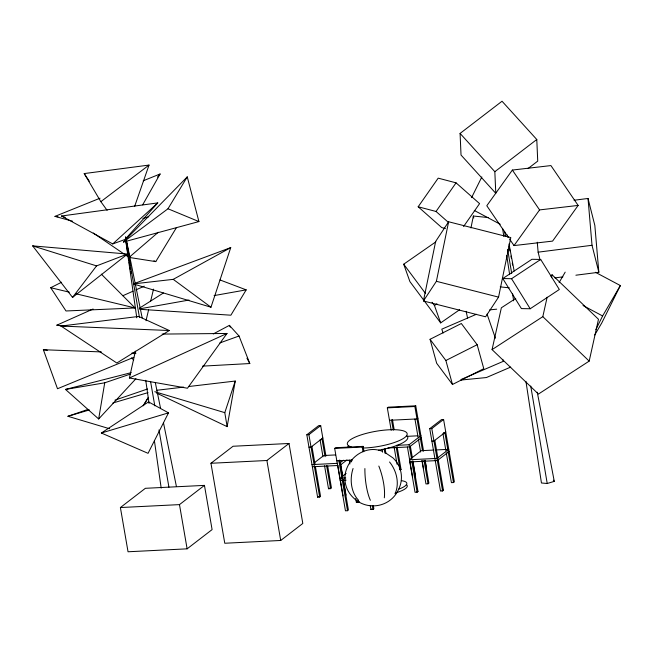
<?xml version="1.0" encoding="UTF-8"?>
<svg xmlns="http://www.w3.org/2000/svg" width="653" height="653" viewBox="0 0 653 653"><rect width="100%" height="100%" fill="white"/><g stroke="black" fill="none" stroke-linecap="round" stroke-linejoin="round"><path stroke-width="0.98" d="M131.237 372.643L65.496 389.433L98.66 418.973L104.733 382.813L130.469 374.055M156.483 393.033L227.138 426.638L235.243 381.05L188.611 386.535M470.96 227.97L473.343 216.021L488.403 217.58M423.43 300.976L435.657 241.439L448.627 221.767L510.793 237.586L498.557 297.123L485.595 316.795L423.43 300.976L436.392 281.304L448.627 221.767M550.422 275.925L552.111 274.823L598.483 319.276L589.186 361.109L538.439 394.061L492.068 349.616L501.365 307.783L515.748 298.445M492.068 349.616L542.814 316.656L547.141 297.197M551.459 277.745L552.111 274.823M162.14 334.083L227.007 333.463L187.468 388.233L129.408 377.989L135.408 351.183M146.011 320.729L148.59 309.865M150.704 300.968L153.52 289.116M227.138 426.638L224.795 412.655L235.243 381.05M134.232 284.202L210.976 307.212L230.738 247.609L134.224 283.549M134.608 206.495L149.031 165.07L84.213 173.576L100.848 201.671L107.116 210.331M471.572 197.639L481.849 176.947M595.846 329.594L602.613 315.962L620.35 285.557L595.422 272.293M620.35 285.557L601.829 322.835L594.736 334.997M168.498 412.859L148.051 453.329L101.354 433.012L148.549 401.905L168.498 412.859L101.354 433.012M142.681 204.83L160.116 173.976L143.219 180.791M559.107 282.569L565.188 272.146M123.409 242.026L167.984 208.764L187.256 176.873L198.92 221.571L123.409 242.026L187.256 176.873M219.963 279.933L246.189 289.867L230.876 315.195L139.873 309.302M130.02 257.568L155.773 261.616L176.31 227.84M143.146 405.823L148.313 397.375M143.562 405.284L147.798 398.395M445.46 228.542L441.706 227.554L418.173 206.772L438.187 178.147L456.055 182.84L479.58 203.63L463.573 226.526M418.173 206.772L436.041 211.466L456.055 182.84M509.479 238.949L514.017 245.585L552.585 241.104L578.142 205.426L550.92 165.576L512.36 170.058L486.795 205.736L508.344 237.284M514.017 245.585L539.574 209.907L578.142 205.426M72.548 297.417L96.554 265.893L127.498 254.05L32.65 245.879L72.548 297.417L127.498 254.05M157.479 177.077L160.116 173.976M157.789 202.903L124.984 239.504L112.724 243.928L61.513 215.996L157.789 202.903L112.724 243.928M98.66 418.973L135.955 378.707M129.065 257.413L158.263 232.256M120.397 507.544L145.374 488.305L204.454 485.383L212.094 529.599L187.117 548.838L128.037 551.769L120.397 507.544L179.477 504.614L204.454 485.383M210.952 463.271L233.056 446.252L289.001 443.477L302.812 523.453L280.717 540.472L224.771 543.247L210.952 463.271L266.897 460.496L289.001 443.477M315.375 466.389L320.558 496.362L319.668 497.047L317.611 497.145L306.828 434.759L318.623 425.674L320.688 425.568L325.937 455.982M306.828 434.759L308.893 434.653L320.688 425.568M322.835 438L311.04 447.076L308.975 447.183M314.346 462.773L322.99 456.112M343.225 480.045L348.408 510.026L347.518 510.703L345.453 510.809L334.679 448.415L335.56 447.738L363.092 446.374L363.917 451.15M391.204 430.286L387.327 407.864L388.217 407.186L415.741 405.823L423.585 451.223M339.511 463.23L343.445 460.202M334.679 448.415L362.203 447.052L363.092 446.374M387.327 407.864L414.859 406.501L415.741 405.823M340.67 464.797L346.963 459.949M342.188 476.437L346.123 473.409M417.887 418.246L417.006 418.932L389.474 420.295M317.611 497.145L318.493 496.468M324.541 465.76L328.516 488.746L329.398 488.069M328.516 488.746L330.581 488.648L331.463 487.962L327.667 465.981M434.833 440.31L443.46 490.272L442.579 490.958L440.514 491.056L429.731 428.662L441.526 419.585L443.591 419.479L454.366 481.873L453.484 482.551L451.419 482.657L446.244 452.676M396.322 445.37L409.105 444.742L420.899 435.657M429.731 428.662L431.796 428.564L443.591 419.479M421.275 437.828L409.48 446.913L387.849 447.982M412.753 461.149L418.002 491.538L417.112 492.215L415.047 492.321L409.423 459.761L421.218 450.684L434 450.048M445.738 431.911L433.943 440.987L431.878 441.093M355.689 498.484L356.367 502.41L357.248 501.724M356.367 502.41L358.432 502.304L359.313 501.626M397.089 446.489L401.056 469.474L400.175 470.16L396.2 447.174M370.227 505.553L370.92 509.544L371.802 508.867M370.92 509.544L372.985 509.446L373.867 508.76L373.353 505.765M449.117 451.484L437.33 460.569L409.798 461.932M421.895 460.398L425.96 483.922L428.025 483.816L428.907 483.138L425.013 460.594M460.087 133.424L494.835 171.698L495.782 193.312L461.026 155.039L460.087 133.424L502.035 101.231L536.782 139.505L537.729 161.12L528.048 168.547M494.835 171.698L536.782 139.505M100.848 201.671L149.031 165.07M459.639 309.71L440.669 322.9L409.904 281.59L403.701 264.204L435.861 241.839M440.669 322.9L434.465 305.514L436.939 303.792M502.777 278.545L531.917 259.29L540.7 259.453L559.327 289.499L530.187 308.755L521.404 308.591L502.777 278.545L511.56 278.709L540.7 259.453M139.554 308.094L163.405 292.985M169.307 330.524L116.814 363.011L61.007 326.059L138.624 316.444L169.307 330.524L61.007 326.059M133.261 283.908L173.233 279.353L230.738 247.609M213.294 333.936L229.391 325.365L239.039 336.009L249.797 363.541L202.495 366.137M430.049 339.299L461.336 323.513L477.155 344.711L483.783 368.684L452.488 384.47L436.669 363.272L430.049 339.299L445.868 360.497L452.488 384.47M445.868 360.497L477.155 344.711M101.346 274.154L135.065 307.955L66.002 310.975L50.697 287.712L61.619 282.227M129.408 377.989L227.007 333.463M61.806 326.01L56.827 325.178L93.093 309.008M122.846 295.727L133.073 291.165M135.865 289.924L144.231 286.185M476.38 314.281L441.787 329.169L443.118 333.022M461.336 379.393L503.406 361.28L502.737 359.362M510.695 367.092L486.387 377.548L460.463 380.095M133.775 357.322L57.505 388.739L43.359 349.73L101.362 351.918M72.532 221.204L54.966 216.38L100.031 198.202M219.89 342.915L239.039 336.009M109.598 428.752L67.928 416.288L88.073 409.382M114.928 400.167L147.545 388.984M525.934 381.336L541.451 482.983L547.222 483.498L554.275 481.375L537.272 392.224M67.928 416.288L89.42 409.937M112.863 403.007L148.027 392.624M142.885 218.453L148.721 216.739M139.856 308.812L189.011 300.054M214.086 295.589L246.189 289.867M65.496 389.433L104.733 382.813M574.044 200.251L588.018 198.463L594.842 225.448L598.842 272.268L575.889 275.207M537.264 242.214L538.121 252.172L592.018 245.283L598.842 272.268M554.919 277.892L562.91 276.864M156.859 390.265L183.648 387.115M489.717 309.865L496.696 309.179M443.477 432.653L444.856 432.588L453.484 482.551M407.129 436.343L417.944 435.804M323.774 455.508L335.577 454.929M435.967 449.95L448.742 449.321L436.955 458.398L409.423 459.761M336.826 460.838L352.555 460.063M311.987 464.593L337.544 463.328M312.363 466.764L337.919 465.499M399.677 469.54L401.056 469.474M339.829 478.249L345.731 477.963M340.205 480.42L346.106 480.135M416.622 491.603L418.002 491.538M442.081 490.346L443.46 490.272M133.13 353.575L135.122 353.559M131.882 353.069L135.955 353.224M500.222 286.887L509.258 287.826M56.827 325.178L65.814 326.165M54.966 216.38L57.962 216.723M43.359 349.73L47.375 350.31M382.013 451.19C368.725 445.934 353.893 453.59 347.869 465.973A28.332 27.402 -14.9 0 0 353.355 497.725C367.1 511.356 390.404 507.373 398.469 489.66A28.332 27.402 -14.9 0 0 392.984 457.916L385.784 453.043M50.697 287.712L69.34 292.185M76.205 293.834L135.065 307.955M436.392 281.304L498.557 297.123M154.777 391.71L224.795 412.655M32.65 245.879L96.554 265.893M61.513 215.996L65.251 217.384M167.984 208.764L198.92 221.571M153.937 260.776L155.773 261.616M474.274 210.454L500.271 224.281M583.031 305.539L602.613 315.962M93.289 233.023L124.184 254.09M125.809 255.201L128.249 256.866M173.233 279.353L210.976 307.212M131.392 358.007L133.734 359.893M436.041 211.466L448.187 222.191M542.814 316.656L589.186 361.109M553.336 480.159L554.275 481.375M403.701 264.204L425.421 293.36M432.057 302.274L434.465 305.514M512.36 170.058L539.574 209.907M84.213 173.576L89.281 181.224M511.56 278.709L530.187 308.755M229.391 325.365L230.338 327.145M246.948 358.211L249.797 363.541M487.056 314.109L495.398 338.181M538.121 252.172L540.064 259.886M473.343 216.021L473.76 217.996M466.128 311.293L467.597 318.191M125.768 237.088L142.174 317.872M155.341 382.699L160.605 408.623M163.438 422.589L176.4 486.412M507.291 234.958L507.675 236.957M509.005 243.969L514.164 271.019M125.67 237.129L129.294 256.164M130.249 261.176L130.633 263.175M509.062 246.026L510.001 251.038M510.948 256.049L511.323 258.057M512.262 263.069L512.638 265.069M125.515 237.153L139.464 317.48M150.623 381.744L154.802 405.839M158.989 429.943L168.923 487.179M442.963 433.69L445.893 450.676M431.796 428.564L442.579 490.958M425.136 460.218L426.523 468.217M414.859 406.501L422.532 450.905M423.96 460.292L428.025 483.816M414.941 419.03L418.051 437.02M418.393 439.02L420.638 452.007M422.189 461.002L423.397 467.997M410.362 446.228L412.394 457.99M412.9 460.928L415.61 476.617M409.105 444.742L411.512 458.675M411.863 461.834L417.112 492.215M407.415 447.011L412.663 477.4M394.151 429.503L392.429 419.512L391.539 420.189L393.269 430.18M394.134 447.272L397.073 464.267M385.066 448.472L385.915 453.37M384.184 449.15L384.862 453.076M382.119 449.256L382.625 452.194M362.203 447.052L363.035 451.827M372.292 505.446L372.985 509.446M351.298 459.941L351.641 461.9M358.089 500.345L358.432 502.304M349.241 460.039L349.918 463.965M340.768 464.716L342.801 476.478M343.307 479.424L346.017 495.105M342.882 478.045L339.772 460.055L338.891 460.74L347.518 510.703M337.821 465.499L343.07 495.888M321.945 438.677L325.055 456.667M326.606 465.662L330.581 488.648M320.06 439.779L322.99 456.765M311.922 446.399L315.032 464.389M308.893 434.653L319.668 497.047M266.897 460.496L280.717 540.472M179.477 504.614L187.117 548.838M504.565 231.252L505.414 236.272M507.626 249.34L511.707 273.46M530.734 386.013L547.222 483.498M125.49 238.198L128.282 256.351M128.592 258.368L128.894 260.384M129.204 262.4L129.669 265.428M129.98 267.444L130.29 269.46M130.6 271.477L130.91 273.493M502.59 228.362L503.814 236.419M506.736 255.535L509.658 274.66M512.572 293.777L513.65 300.821M125.392 238.19L136.795 317.807M145.741 380.291L149.064 403.472M154.41 440.759L161.193 488.126M588.018 198.463L592.018 245.283M358.546 500.271A28.332 21.802 -81.4 0 1 353.061 468.519M370.373 500.304A28.332 7.877 84.6 0 1 364.888 468.56M378.83 466.062A28.332 9.06 75.1 0 1 384.315 497.815M389.563 461.998A28.332 22.529 60.1 0 1 395.049 493.75M401.342 480.665A21.598 5.477 -9.8 0 1 398.665 489.195M406.297 484.559A21.598 5.477 -9.8 0 1 395.245 493.023M351.265 446.946A30.365 7.705 -9.8 0 1 371.655 432.098A30.365 7.705 -9.8 0 1 406.868 435.225A30.365 7.705 -9.8 0 1 363.443 448.023M406.99 435.967A30.365 7.705 -9.8 0 1 378.495 450.195M347.927 447.476A30.365 7.705 -9.8 0 1 348.473 445.73"/></g></svg>
